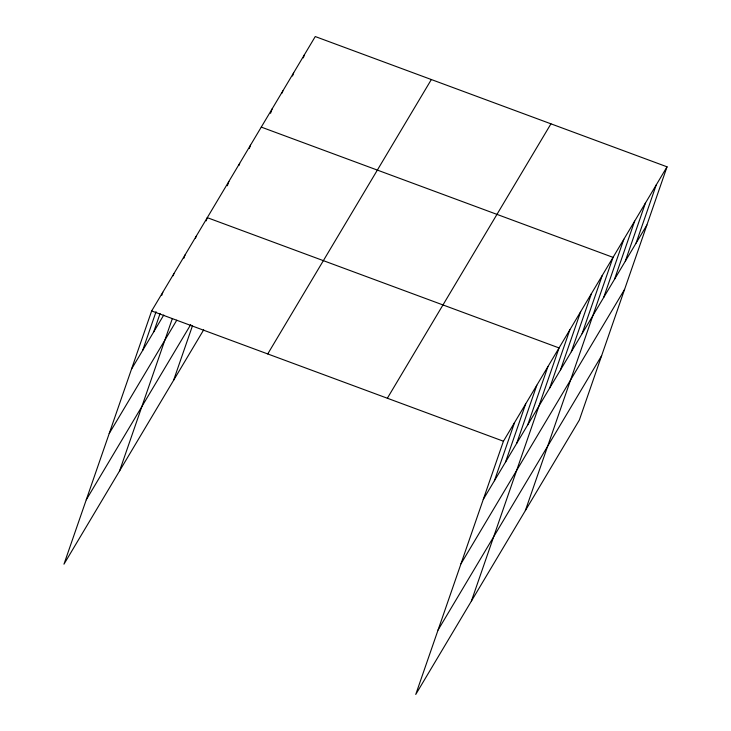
<?xml version="1.0" encoding="UTF-8"?>
<svg xmlns="http://www.w3.org/2000/svg" width="731" height="731" viewBox="0 0 731 731"><rect width="100%" height="100%" fill="white"/><g stroke="black" fill="none" stroke-linecap="round" stroke-linejoin="round"><path stroke-width="1.1" d="M667.037 166.814L503.431 441.222L415.747 694.45L579.345 420.042L667.037 166.814L315.253 36.55L151.655 310.958L63.962 564.186L203.702 329.809M142.627 350.487L156.059 311.698M161.661 295.534L162.775 292.299M153.748 331.828L160.098 313.508M173.156 275.797L173.905 273.641M183.91 258.207L185.025 254.982M195.405 238.47L196.155 236.314M119.592 470.883L172.269 318.762M206.16 220.89L207.275 217.655L559.06 347.929L471.367 601.156M227.378 185.747L228.876 181.434M238.927 165.48L239.667 163.324M249.353 148.448L250.468 145.213M173.576 380.33L192.527 325.624M270.571 113.305L272.069 108.992M282.12 93.038L282.86 90.882M292.537 76.006L293.661 72.771M303.338 57.895L304.462 54.661M494.403 480.751L514.56 422.564M505.532 462.093L525.68 403.905M516.653 443.434L536.81 385.246M527.782 424.775L547.93 366.587M549.703 388.006L569.851 329.818M560.503 369.895L580.652 311.708M571.304 351.785L591.452 293.588M582.095 333.674L602.253 275.477M525.361 510.594L613.044 257.367L261.269 127.103M603.696 297.453L623.845 239.256M614.497 279.343L634.645 221.146M625.288 261.232L645.436 203.035M636.089 243.121L656.237 184.925M131.498 369.146L163.762 315.034M109.211 433.51L176.774 320.196M86.249 499.821L190.754 324.546M267.738 353.941L431.345 79.542M387.348 398.24L550.946 123.831M483.282 499.41L646.889 225.011M460.996 563.775L624.603 289.366M438.033 630.085L601.64 355.677M151.655 310.958L503.431 441.222"/></g></svg>
